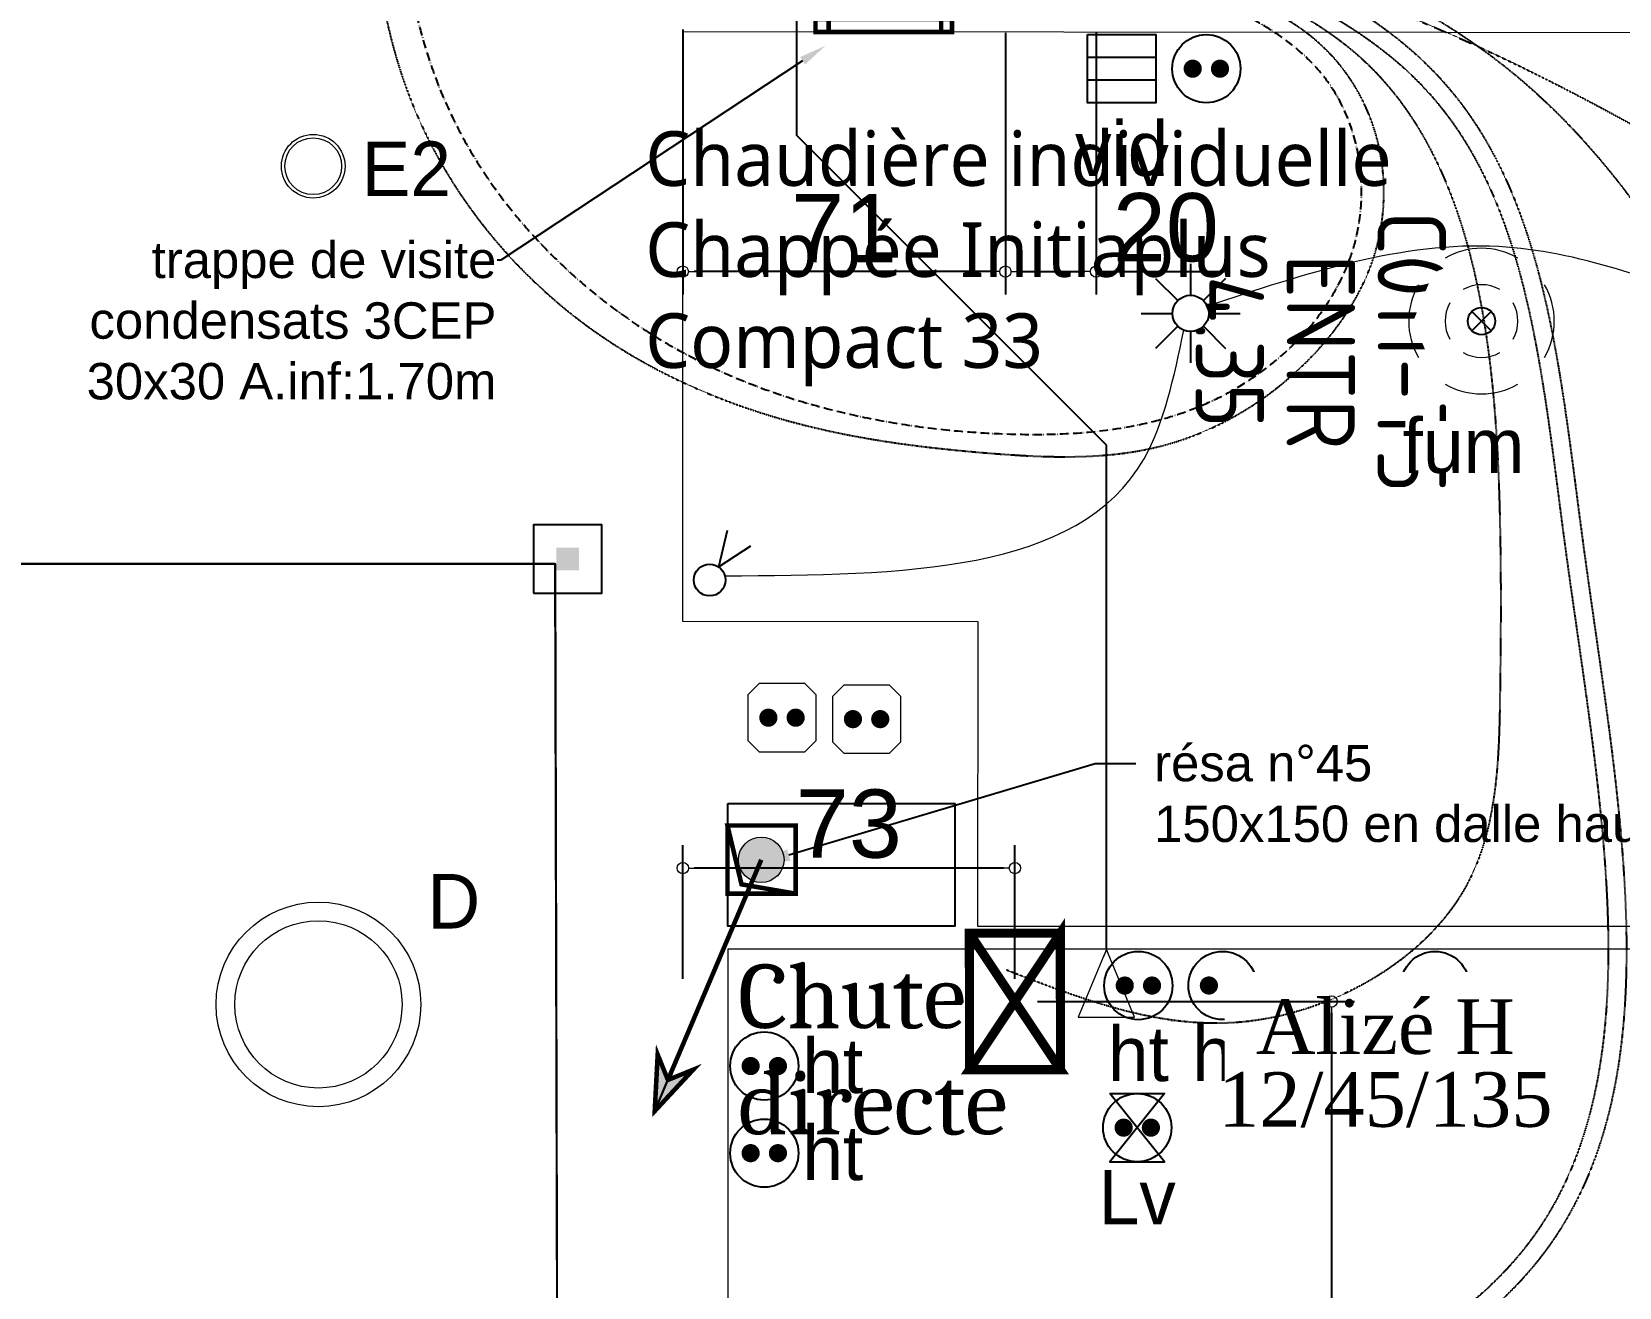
# Model space of a CAD drawing. Header units: millimetres. Extents: x 454430 to 532383, y -370512 to -310890.
# Drawn here: x 467997 to 471486, y -365059 to -362300 of the extents above; entities that cross this region are included whole.
import ezdxf
from ezdxf import colors
from ezdxf.entities.mleader import LeaderData, LeaderLine
from ezdxf.math import Vec2, Vec3

# ---------------------------------------------------------------- set-up
doc = ezdxf.new("R2010")
doc.units = ezdxf.units.MM
doc.set_wipeout_variables(frame=1)
doc.linetypes.add('prlm_ef', pattern=[0.165, 0.1, -0.065])
doc.linetypes.add('prlm_gaz', pattern=[36, 24, -3, 0, -3, 0, -3, 0, -3])
for name, color, linetype, lineweight in [('_GAZELEC-BOITE INCORPO', 36, 'Continuous', 18), ('_GAZELEC-RESERVATION', 1, 'Continuous', 18), ('_GAZELEC-RESERVATION 2', 132, 'Continuous', 18)]:
    doc.layers.add(name, color=color, linetype=linetype, lineweight=lineweight)
for name, color, linetype in [('_GAZELEC-EAU CHAUDE', 1, 'Continuous'), ('GAZ-EU FLECHE', 42, 'Continuous'), ('gaz-modifications', 30, 'Continuous'), ('prlm-CHAUFF', 30, 'Continuous'), ('prlm-EAU-EF', 161, 'Continuous'), ('prlm-EAU-EUEV', 25, 'Continuous'), ('prlm-ELEC-CFA', 181, 'Continuous'), ('prlm-ELEC-CFO', 201, 'Continuous'), ('prlm-ELEC-SSI', 230, 'Continuous'), ('prlm-GAZ', 20, 'Continuous'), ('prlm-GT', 242, 'Continuous'), ('prlm-VMC', 93, 'Continuous')]:
    doc.layers.add(name, color=color, linetype=linetype)
doc.layers.add('prlm-xpoly', color=7, linetype='Continuous', plot=False)
doc.layers.add('prlm-ZEROPLOT', color=254, linetype='Continuous', plot=False)
doc.styles.add('Arial', font='arial.ttf')
doc.styles.add('prlm-chauff', font='trebucbi.ttf', dxfattribs={"height": 18})
doc.styles.add('prlm-elec-cfa', font='comic.ttf', dxfattribs={"height": 12})
doc.styles.add('prlm-elec-cfo', font='comic.ttf', dxfattribs={"height": 12})
doc.styles.add('prlm-elec-ssi', font='comic.ttf', dxfattribs={"height": 12})
doc.styles.add('prlm-mod', font='cambriaz.ttf', dxfattribs={"height": 18})
doc.styles.add('prlm-vmc', font='pala.ttf', dxfattribs={"height": 14})
doc.styles.add('prlm-xpoly', font='isocp.shx', dxfattribs={"height": 15})
doc.styles.get("Standard").update_dxf_attribs({"font": 'arial.ttf'})
doc.dimstyles.new('200', dxfattribs={"dimtxt": 150, "dimasz": 25, "dimexe": 50, "dimexo": 50, "dimgap": 20, "dimtad": 1, "dimdec": 0, "dimlfac": 0.1, "dimdsep": 46, "dimtxsty": 'Arial', "dimblk1": 'DOTBLANK', "dimblk2": 'DOTBLANK', "dimsah": 1, "dimcen": 25, "dimclrd": 5, "dimclre": 5, "dimadec": 0, "dimazin": 0, "dimtfac": 1, "dimtdec": 0, "dimtmove": 0, "dimatfit": 3, "dimldrblk": 'DOTBLANK', "dimfxl": 50, "dimtolj": 1, "dimtzin": 0, "dimarcsym": 0})

# ---------------------------------------------------------------- blocks, each defined once
blk = doc.blocks.new('xi.lumE')
at = {"layer": 'prlm-ELEC-CFO', "color": 0, "linetype": 'ByBlock', "lineweight": 13}
for radius in [7, 6.25]:
    blk.add_circle((0, 0), radius, dxfattribs=at)
blk = doc.blocks.new('xi.LV')
at = {"color": 0, "lineweight": 5}
blk.add_wipeout([(-7.5, -7.5), (7.5, -7.5), (7.5, 7.5), (-7.5, 7.5)], dxfattribs=at).dxf.layer = 'prlm-ELEC-CFO'
at = {"layer": 'prlm-ELEC-CFO', "color": 0, "linetype": 'ByBlock', "lineweight": 5, "const_width": 2}
for points in [[(-4, 0, 1), (-2, 0, 1)], [(2, 0, 1), (4, 0, 1)]]:
    blk.add_lwpolyline(points, format="xyb", close=True, dxfattribs=at)
at = {"layer": 'prlm-ELEC-CFO', "color": 0, "linetype": 'ByBlock', "lineweight": -2}
blk.add_circle((0, 0), 7.5, dxfattribs=at)
blk = doc.blocks.new('xi.PC')
at = {"color": 0, "lineweight": 5}
blk.add_wipeout([(-7.5, -7.5), (7.5, -7.5), (7.5, 7.5), (-7.5, 7.5)], dxfattribs=at).dxf.layer = 'prlm-ELEC-CFO'
at = {"layer": 'prlm-ELEC-CFO', "color": 0, "linetype": 'ByBlock', "lineweight": 5, "const_width": 2}
for points in [[(-4, 0, 1), (-2, 0, 1)], [(2, 0, 1), (4, 0, 1)]]:
    blk.add_lwpolyline(points, format="xyb", close=True, dxfattribs=at)
at = {"layer": 'prlm-ELEC-CFO', "color": 0, "linetype": 'ByBlock', "lineweight": -2}
blk.add_circle((0, 0), 7.5, dxfattribs=at)
blk = doc.blocks.new('xi.PCHT')
at = {"color": 0, "lineweight": 5}
blk.add_wipeout([(-7.5, -7.5), (7.5, -7.5), (7.5, 7.5), (-7.5, 7.5)], dxfattribs=at).dxf.layer = 'prlm-ELEC-CFO'
at = {"layer": 'prlm-ELEC-CFO', "color": 0, "linetype": 'ByBlock', "lineweight": 5, "const_width": 2}
for points in [[(-4, 0, 1), (-2, 0, 1)], [(2, 0, 1), (4, 0, 1)]]:
    blk.add_lwpolyline(points, format="xyb", close=True, dxfattribs=at)
at = {"layer": 'prlm-ELEC-CFO', "color": 0, "linetype": 'ByBlock', "lineweight": -2}
blk.add_circle((0, 0), 7.5, dxfattribs=at)
blk = doc.blocks.new('xi.PCGTL')
at = {"layer": 'prlm-ELEC-CFO', "color": 0, "lineweight": 0}
blk.add_lwpolyline([(-7.5, -5), (-5, -7.5), (5, -7.5), (7.5, -5), (7.5, 5), (5, 7.5), (-5, 7.5), (-7.5, 5)], close=True, dxfattribs=at)
at = {"layer": 'prlm-ELEC-CFO', "color": 0, "linetype": 'ByBlock', "lineweight": 5, "const_width": 2}
for points in [[(-4, 0, 1), (-2, 0, 1)], [(2, 0, 1), (4, 0, 1)]]:
    blk.add_lwpolyline(points, format="xyb", close=True, dxfattribs=at)
blk = doc.blocks.new('xi.BSO')
at = {"layer": 'prlm-ELEC-CFO', "lineweight": 5}
blk.add_hatch(color=0, dxfattribs=at).paths.add_polyline_path([(-2.5, -2.5), (2.5, -2.5), (2.5, 2.5), (-2.5, 2.5)])
at = {"layer": 'prlm-ELEC-CFO', "color": 0, "flags": 128}
blk.add_lwpolyline([(-7.5, -7.5), (7.5, -7.5), (7.5, 7.5), (-7.5, 7.5)], close=True, dxfattribs=at)
blk = doc.blocks.new('xi.VV')
at = {"layer": 'prlm-ELEC-CFO', "color": 0}
blk.add_lwpolyline([(6.95, 3.42), (0.01, -1.13), (1.91, 6.95)], dxfattribs=at)
blk.add_circle((-2, -4), 3.5, dxfattribs=at)
blk = doc.blocks.new('xi.SPOT')
at = {"color": 0, "lineweight": 5}
blk.add_wipeout([(-4, 0), (-2.83, -2.83), (0, -4), (2.83, -2.83), (4, 0), (2.83, 2.83), (0, 4), (-2.83, 2.83)], dxfattribs=at).dxf.layer = 'prlm-ELEC-CFO'
at = {"layer": 'prlm-ELEC-CFO', "color": 0, "linetype": 'ByBlock', "lineweight": -2, "flags": 128}
for points in [[(0, 10.88), (0, 4)], [(-7.69, 7.69), (-2.83, 2.83)], [(7.69, 7.69), (2.83, 2.83)], [(-10.88, 0), (-4, 0)], [(4, 0), (10.88, 0)], [(-2.83, -2.83), (-7.69, -7.69)], [(2.83, -2.83), (7.69, -7.69)], [(0, -4), (0, -10.88)]]:
    blk.add_lwpolyline(points, dxfattribs=at)
at = {"layer": 'prlm-ELEC-CFO', "color": 0, "linetype": 'ByBlock', "lineweight": -2}
blk.add_circle((0, 0), 4, dxfattribs=at)
blk = doc.blocks.new('xi.lumD')
at = {"layer": 'prlm-ELEC-CFO', "color": 0, "linetype": 'ByBlock', "lineweight": 13}
for radius in [22.49, 18.39]:
    blk.add_circle((0, 0), radius, dxfattribs=at)
blk = doc.blocks.new('xi.fum')
at = {"color": 0}
blk.add_wipeout([(-10.61, -10.61), (-15, 0), (-10.61, 10.61), (0, 15), (10.61, 10.61), (15, 0), (10.61, -10.61), (0, -15)], dxfattribs=at).dxf.layer = 'prlm-ELEC-SSI'
at = {"layer": 'prlm-ELEC-SSI', "color": 0}
for points in [[(-2.12, 2.12), (2.12, -2.12)], [(2.12, 2.12), (-2.12, -2.12)]]:
    blk.add_lwpolyline(points, dxfattribs=at)
blk.add_circle((0, 0), 3, dxfattribs=at)
at = {"layer": 'prlm-ELEC-SSI', "color": 0, "lineweight": 13}
for radius, start, end in [(16, 60, 120), (16, 150, 210), (8, 60, 120), (16, 330, 30), (8, 150, 210), (8, 330, 30), (8, 240, 300), (16, 240, 300)]:
    blk.add_arc((0, 0), radius, start, end, dxfattribs=at)
blk = doc.blocks.new('xi.eu')
at = {"layer": 'prlm-EAU-EUEV', "linetype": 'ByBlock', "lineweight": -2}
h = blk.add_hatch(color=0, dxfattribs=at)
edge = h.paths.add_edge_path()
edge.add_arc((0, 0), 5, 0, 360)
at = {"layer": 'prlm-EAU-EUEV', "color": 0, "linetype": 'ByBlock', "lineweight": 5}
blk.add_circle((0, 0), 5, dxfattribs=at)
blk = doc.blocks.new('xi.be')
at = {"layer": 'prlm-VMC', "color": 0, "linetype": 'ByBlock', "lineweight": 5, "flags": 128}
blk.add_lwpolyline([(-6.17, -15), (6.17, -15), (0, 0)], close=True, dxfattribs=at)
at = {"layer": 'prlm-VMC', "color": 0, "linetype": 'ByBlock', "lineweight": 5}
blk.add_solid([(0, -1), (5.17, -14), (-5.17, -14), (0, -1)], dxfattribs=at)
blk = doc.blocks.new('xi.LVrob')
at = {"layer": 'prlm-EAU-EF', "color": 0}
blk.add_lwpolyline([(-6, 7.5), (6, 7.5), (-6, -7.5), (6, -7.5)], close=True, dxfattribs=at)
blk = doc.blocks.new('xi.VID')
at = {"layer": 'prlm-ELEC-CFA', "color": 0, "linetype": 'ByBlock', "lineweight": -2, "flags": 128}
blk.add_lwpolyline([(-7.5, 7.5), (7.5, 7.5), (7.5, -7.5), (-7.5, -7.5)], close=True, dxfattribs=at)
at = {"layer": 'prlm-ELEC-CFA', "color": 0}
for points in [[(-7.5, 2.5), (7.5, 2.5)], [(-7.5, -2.5), (7.5, -2.5)]]:
    blk.add_lwpolyline(points, dxfattribs=at)
blk = doc.blocks.new('FLECHE1')
h = blk.add_hatch(color=256)
h.dxf.hatch_style = 1
h.paths.add_polyline_path([(495907.1, -370439.6), (495913.6, -370315.5), (495936.1, -370371.1), (495991.7, -370348.6)])
for p, q in [((495907.1, -370439.6), (496141.3, -369887.2)), ((495913.6, -370315.5), (495907.1, -370439.6)), ((495913.6, -370315.5), (495907.1, -370439.6)), ((495936.1, -370371.1), (495913.6, -370315.5)), ((495936.1, -370371.1), (495913.6, -370315.5)), ((495991.7, -370348.6), (495907.1, -370439.6)), ((495907.1, -370439.6), (495991.7, -370348.6)), ((495936.1, -370371.1), (495991.7, -370348.6)), ((495991.7, -370348.6), (495936.1, -370371.1)), ((495907.1, -370439.6), (495936.1, -370371.1))]:
    blk.add_line(p, q)
at = {"const_width": 10}
for points in [[(495936.1, -370371.1), (496141.3, -369887.2)], [(495907.1, -370439.6), (495913.6, -370315.5), (495936.1, -370371.1), (495991.7, -370348.6), (495907.1, -370439.6)]]:
    blk.add_lwpolyline(points, dxfattribs=at)
blk = doc.blocks.new('_DOTBLANK')
at = {"color": 0, "linetype": 'ByBlock'}
blk.add_line((-0.5, 0), (-1, 0), dxfattribs=at)
blk.add_circle((0, 0), 0.5, dxfattribs=at)
blk = doc.blocks.new('*D189')
at = {"layer": '_GAZELEC-BOITE INCORPO', "color": 5, "lineweight": -2, "transparency": 16777216}
for p, q in [((469427.7, -362294.7), (469427.7, -362876.8)), ((470136.9, -362301.7), (470136.9, -362876.8)), ((470111.9, -362826.8), (469452.7, -362826.8))]:
    blk.add_line(p, q, dxfattribs=at)
at = {"layer": '_GAZELEC-BOITE INCORPO', "color": 5, "lineweight": -2, "transparency": 16777216, "xscale": 25, "yscale": 25, "zscale": 25, "rotation": 180}
blk.add_blockref('_DOTBLANK', (469427.7, -362826.8), dxfattribs=at)
at = {"layer": '_GAZELEC-BOITE INCORPO', "color": 5, "lineweight": -2, "transparency": 16777216, "xscale": 25, "yscale": 25, "zscale": 25}
blk.add_blockref('_DOTBLANK', (470136.9, -362826.8), dxfattribs=at)
at = {"layer": '_GAZELEC-BOITE INCORPO', "color": 0, "transparency": 16777216, "insert": (469782.3, -362731.5), "char_height": 150, "attachment_point": 5, "style": 'Arial'}
blk.add_mtext('\\A1;71', dxfattribs=at)
blk = doc.blocks.new('*D190')
at = {"layer": '_GAZELEC-BOITE INCORPO', "color": 5, "lineweight": -2, "transparency": 16777216}
for p, q in [((470136.9, -362301.7), (470136.9, -362876.8)), ((470336.3, -362301.7), (470336.3, -362876.8)), ((470161.9, -362826.8), (470311.3, -362826.8)), ((470336.3, -362826.8), (470618.2, -362826.8))]:
    blk.add_line(p, q, dxfattribs=at)
at = {"layer": '_GAZELEC-BOITE INCORPO', "color": 5, "lineweight": -2, "transparency": 16777216, "xscale": 25, "yscale": 25, "zscale": 25, "rotation": 180}
blk.add_blockref('_DOTBLANK', (470136.9, -362826.8), dxfattribs=at)
at = {"layer": '_GAZELEC-BOITE INCORPO', "color": 5, "lineweight": -2, "transparency": 16777216, "xscale": 25, "yscale": 25, "zscale": 25}
blk.add_blockref('_DOTBLANK', (470336.3, -362826.8), dxfattribs=at)
at = {"layer": '_GAZELEC-BOITE INCORPO', "color": 0, "transparency": 16777216, "insert": (470489.7, -362730.3), "char_height": 150, "attachment_point": 5, "style": 'Arial'}
blk.add_mtext('\\A1;20', dxfattribs=at)
blk = doc.blocks.new('*D197')
at = {"layer": '_GAZELEC-BOITE INCORPO', "color": 5, "lineweight": -2, "transparency": 16777216}
for p, q in [((470207.9, -364430.9), (470904, -364430.9)), ((470854, -364455.9), (470854, -367515.2)), ((470208.1, -367540.2), (470904, -367540.2))]:
    blk.add_line(p, q, dxfattribs=at)
at = {"layer": '_GAZELEC-BOITE INCORPO', "color": 5, "lineweight": -2, "transparency": 16777216, "xscale": 25, "yscale": 25, "zscale": 25}
for p, rotation in [((470854, -364430.9), 90), ((470854, -367540.2), 270)]:
    blk.add_blockref('_DOTBLANK', p, dxfattribs=dict(at, rotation=rotation))
at = {"layer": '_GAZELEC-BOITE INCORPO', "color": 0, "transparency": 16777216, "insert": (470757.4, -365985.5), "char_height": 150, "attachment_point": 5, "rotation": 90, "style": 'Arial'}
blk.add_mtext('\\A1;311', dxfattribs=at)
blk = doc.blocks.new('*D198')
at = {"layer": '_GAZELEC-BOITE INCORPO', "color": 5, "lineweight": -2, "transparency": 16777216}
for p, q in [((469427.9, -364380.9), (469427.9, -364087.7)), ((470157.9, -364380.9), (470157.9, -364087.7)), ((470132.9, -364137.7), (469452.9, -364137.7))]:
    blk.add_line(p, q, dxfattribs=at)
at = {"layer": '_GAZELEC-BOITE INCORPO', "color": 5, "lineweight": -2, "transparency": 16777216, "xscale": 25, "yscale": 25, "zscale": 25, "rotation": 180}
blk.add_blockref('_DOTBLANK', (469427.9, -364137.7), dxfattribs=at)
at = {"layer": '_GAZELEC-BOITE INCORPO', "color": 5, "lineweight": -2, "transparency": 16777216, "xscale": 25, "yscale": 25, "zscale": 25}
blk.add_blockref('_DOTBLANK', (470157.9, -364137.7), dxfattribs=at)
at = {"layer": '_GAZELEC-BOITE INCORPO', "color": 0, "transparency": 16777216, "insert": (469792.9, -364041.1), "char_height": 150, "attachment_point": 5, "style": 'Arial'}
blk.add_mtext('\\A1;73', dxfattribs=at)

msp = doc.modelspace()

# ---------------------------------------------------------------- linework, layer by layer
at = {"layer": '_GAZELEC-BOITE INCORPO', "const_width": 20}
msp.add_lwpolyline([(470257.9, -364380.8), (470257.8, -364280.8), (470057.8, -364280.9), (470057.9, -364580.9), (470257.9, -364580.8), (470257.8, -364280.8), (470057.9, -364580.9), (470257.9, -364580.8), (470057.9, -364280.9)], dxfattribs=at)
at = {"layer": '_GAZELEC-RESERVATION 2', "const_width": 10}
msp.add_lwpolyline([(469676.1, -364044.1), (469601.1, -364044.1), (469526.1, -364044.1), (469526.1, -364194.1), (469676.1, -364194.1), (469676.1, -364044.1), (469526.1, -364044.1), (469556.9, -364173.5), (469676.1, -364194.1)], dxfattribs=at)
at = {"layer": 'gaz-modifications', "const_width": 10}
msp.add_lwpolyline([(469719.7, -362242.9), (470019.7, -362242.9), (470019.7, -362299.9), (469719.7, -362299.9), (469719.7, -362242.9), (469719.7, -362271.4), (470019.7, -362271.4), (469995.9, -362271.4), (469995.9, -362299.9), (469748.5, -362299.9), (469748.5, -362271.4), (469719.7, -362271.4)], dxfattribs=at)
at = {"layer": 'prlm-ELEC-CFO', "lineweight": 13}
for points in [[(471738.5, -362911.5), (471221.3, -362771.8), (470580.7, -362902.8)], [(469520.6, -363495.3), (470441.8, -363238), (470529.1, -362955.8)]]:
    msp.add_spline(points, degree=3, dxfattribs=at)
at = {"layer": 'prlm-GT'}
msp.add_lwpolyline([(469527, -363995.8), (470026, -363995.8), (470026, -364265.8), (469527, -364265.8)], close=True, dxfattribs=at)
at = {"layer": 'prlm-xpoly', "lineweight": 0}
for points in [[(470076, -364265.8), (471726.9, -364265.8), (471726.9, -363591.7), (471926.3, -363592.2), (471942.3, -362302.1), (469426.9, -362299.6), (469426.9, -363595.3), (470076.1, -363595.8)], [(469527, -364316.1), (469526.9, -367438.1), (476261.6, -367438.1), (476261.6, -363762.1), (476261.6, -363762.1), (476261.6, -363502.1), (475361.6, -363502.1), (475361.6, -363202.1), (473969.3, -363202.1), (473969.4, -362302.1), (471942.3, -362302.1), (471926.9, -364315.8)]]:
    msp.add_lwpolyline(points, close=True, dxfattribs=at)

# ---------------------------------------------------------------- block references
at = {"layer": 'prlm-EAU-EUEV', "xscale": 10, "yscale": 10, "zscale": 10}
msp.add_blockref('xi.eu', (469600.4, -364119.5), dxfattribs=at)
at = {"layer": 'prlm-ELEC-CFA', "xscale": 10, "yscale": 10, "zscale": 10}
msp.add_blockref('xi.VID', (470392.8, -362380.6), dxfattribs=at)
at = {"layer": 'prlm-ELEC-CFO', "xscale": 10, "yscale": 10, "zscale": 10}
for name, p in [('xi.lumE', (468615.5, -362595.1)), ('xi.BSO', (469174.6, -363458.3)), ('xi.VV', (469506.9, -363464.7)), ('xi.PCGTL', (469646, -363807.2)), ('xi.PCGTL', (469831.9, -363810.4)), ('xi.lumD', (468627, -364437.4))]:
    msp.add_blockref(name, p, dxfattribs=at)

# ---------------------------------------------------------------- texts
at = {"layer": 'prlm-ELEC-CFO', "lineweight": 20, "char_height": 120, "attachment_point": 2, "line_spacing_factor": 0.8, "style": 'prlm-elec-cfo', "bg_fill": 3, "box_fill_scale": 0.95, "bg_fill_color": 256, "bg_fill_transparency": 0}
for s, insert in [('E2', (468820.2, -362540.8)), ('D', (468924.6, -364150.6))]:
    msp.add_mtext(s, dxfattribs=dict(at, insert=insert))
at = {"layer": 'prlm-xpoly', "lineweight": 20, "insert": (470830.1, -363003.2), "char_height": 150, "attachment_point": 5, "rotation": 270, "line_spacing_factor": 0.8, "style": 'prlm-xpoly'}
msp.add_mtext('C011-T5\\PENTR\\P4.35', dxfattribs=at)

# ---------------------------------------------------------------- dimensions: what is measured, and where the dimension line sits
at = {"layer": '_GAZELEC-BOITE INCORPO'}
for base, p1, p2, picture, middle in [((469427.7, -362826.8), (470136.9, -362251.7), (469427.7, -362244.7), '*D189', (469782.3, -362731.5)), ((469427.9, -364137.7), (470157.9, -364430.9), (469427.9, -364430.9), '*D198', (469792.9, -364041.1))]:
    dim = msp.add_linear_dim(base=base, p1=p1, p2=p2, dimstyle='200', dxfattribs=at)
    dim.commit()
    dim.dimension.update_dxf_attribs({"geometry": picture, "text_midpoint": middle})

# ---------------------------------------------------------------- leaders
at = {"layer": '_GAZELEC-RESERVATION', "color": 6}
ml = msp.add_multileader_mtext('Standard', dxfattribs=at)
ml.set_content('résa n°45\\P150x150 en dalle haute', color=6)
ml.set_leader_properties()
ml.build(insert=Vec2(0, 0))
ml.multileader.update_dxf_attribs({"has_text_frame": 1, "arrow_head_size": 80, "scale": 20})
ctx = ml.context
ctx.base_point, ctx.scale, ctx.char_height, ctx.arrow_head_size, ctx.landing_gap_size, ctx.plane_origin = Vec3(470423.9, -363907.7), 20, 80, 80, 40, Vec3(464873.6, -363709.3)
notes = []
notes.append((ctx, [(1, (1, 1, 0), (470334, -363907.7), (1, 0), 89.8, [(0, [(469584.4, -364131.9)], 0, [])])]))
ctx.mtext.insert, ctx.mtext.width, ctx.mtext.flow_direction = Vec3(470463.9, -363867), 1568.85, 5
for ctx, leaders in notes:
    for number, flags, end, landing, length, lines in leaders:
        leader = LeaderData()
        leader.index, (leader.has_last_leader_line, leader.has_dogleg_vector, leader.attachment_direction) = number, flags
        leader.last_leader_point, leader.dogleg_vector, leader.dogleg_length = Vec3(end), Vec3(landing), length
        for number, points, colour, breaks in lines:
            line = LeaderLine()
            line.index, line.vertices, line.color, line.breaks = number, Vec3.list(points), colors.encode_raw_color(colour), breaks
            leader.lines.append(line)
        ctx.leaders.append(leader)

# ---------------------------------------------------------------- next in the draw order: block references
at = {"layer": 'prlm-ELEC-CFO', "xscale": 10, "yscale": 10, "zscale": 10}
for name, p in [('xi.PC', (470578.7, -362380.8)), ('xi.SPOT', (470544, -362918.7)), ('xi.PC', (471081.3, -364395.9))]:
    msp.add_blockref(name, p, dxfattribs=at)
at = {"layer": 'prlm-ELEC-SSI', "xscale": 10, "yscale": 10, "zscale": 10}
msp.add_blockref('xi.fum', (471183.5, -362935.5), dxfattribs=at)

# ---------------------------------------------------------------- next in the draw order: texts
at = {"layer": 'prlm-ELEC-CFO', "lineweight": 20, "char_height": 120, "attachment_point": 5, "line_spacing_factor": 0.8, "style": 'prlm-elec-cfo', "bg_fill": 3, "box_fill_scale": 1.1, "bg_fill_color": 256, "bg_fill_transparency": 0}
for s, insert in [('ht', (469757.7, -364572.9)), ('ht', (470614.3, -364546.7)), ('ht', (469757.7, -364764.4)), ('Lv', (470426.8, -364861.1))]:
    msp.add_mtext(s, dxfattribs=dict(at, insert=insert))
at = {"layer": 'prlm-ELEC-SSI', "lineweight": 20, "insert": (471144, -363149.2), "char_height": 120, "attachment_point": 2, "line_spacing_factor": 0.8, "style": 'prlm-elec-ssi', "bg_fill": 3, "box_fill_scale": 0.95, "bg_fill_color": 256, "bg_fill_transparency": 0}
msp.add_mtext('fum', dxfattribs=at)

# ---------------------------------------------------------------- next in the draw order: leaders
at = {"layer": 'gaz-modifications'}
ml = msp.add_multileader_mtext('Standard', dxfattribs=at)
ml.set_content('trappe de visite\\Pcondensats 3CEP\\P30x30 A.inf:1.70m', color=256)
ml.set_leader_properties()
ml.build(insert=Vec2(0, 0))
ml.multileader.update_dxf_attribs({"arrow_head_size": 60})
ctx = ml.context
ctx.base_point, ctx.char_height, ctx.arrow_head_size, ctx.plane_origin = Vec3(468127.3, -362801.6), 80, 60, Vec3(469476.9, -362335.4)
ctx.text_align_type = 2
notes = []
notes.append((ctx, [(0, (1, 1, 0), (469028.2, -362801.6), (-1, 0), 8, [(0, [(469741.4, -362330.3)], 0, [])])]))
ctx.mtext.insert, ctx.mtext.alignment, ctx.mtext.flow_direction = Vec3(469018.2, -362760.9), 3, 5
for ctx, leaders in notes:
    for number, flags, end, landing, length, lines in leaders:
        leader = LeaderData()
        leader.index, (leader.has_last_leader_line, leader.has_dogleg_vector, leader.attachment_direction) = number, flags
        leader.last_leader_point, leader.dogleg_vector, leader.dogleg_length = Vec3(end), Vec3(landing), length
        for number, points, colour, breaks in lines:
            line = LeaderLine()
            line.index, line.vertices, line.color, line.breaks = number, Vec3.list(points), colors.encode_raw_color(colour), breaks
            leader.lines.append(line)
        ctx.leaders.append(leader)

# ---------------------------------------------------------------- next in the draw order: linework, layer by layer
at = {"layer": 'prlm-ELEC-CFO', "lineweight": 13}
msp.add_spline([(472020.2, -364300.7), (472257.9, -364389.8), (472112.3, -365449.6), (471162.2, -365612.4)], degree=3, dxfattribs=at)

# ---------------------------------------------------------------- next in the draw order: block references
at = {"layer": 'prlm-ELEC-CFO', "xscale": 10, "yscale": 10, "zscale": 10}
for name, p in [('xi.PCHT', (470614.3, -364395.9)), ('xi.PCHT', (469607, -364572.9)), ('xi.LV', (470426.8, -364708.3)), ('xi.PCHT', (469607, -364764.4))]:
    msp.add_blockref(name, p, dxfattribs=at)

# ---------------------------------------------------------------- next in the draw order: linework, layer by layer
at = {"layer": 'prlm-EAU-EF', "linetype": 'prlm_ef'}
msp.add_spline([(469569.1, -337923.8), (469359.1, -337923.8), (469102.2, -338022.5), (468975.8, -338111.9), (468879.4, -338292.6), (468775.2, -338623.3), (468693.9, -339307.3), (468659.3, -339692.3), (468659.3, -340125.7), (468659.3, -341243.5), (468659.3, -343906.6), (468635.9, -346330.3), (468655.1, -347591), (468655.1, -349506.5), (468690.1, -349958.3), (468671.5, -350288.4), (468643.5, -350669.4), (468643.5, -350927), (468643.5, -351938.8), (468582, -353897.9), (468532.4, -355117.8), (468497.9, -356209.2), (468497.9, -358069.4), (468497.9, -359957.6), (468497.9, -360088.5), (468497.9, -360443.6), (468377.2, -361121.4), (468229.4, -361474.3), (467715.5, -362036.1), (467246.5, -362337.3), (466978.9, -362508.7), (466817.4, -362645.3), (466517.2, -362979.7), (466219.3, -363420.2), (466033.9, -363964.4), (466033.9, -364366.9), (466148.6, -364880.8), (466335.7, -365201.5), (466898.3, -365503.9), (467193, -365526.6)], degree=3, dxfattribs=at)
at = {"layer": 'prlm-GAZ', "linetype": 'prlm_gaz', "ltscale": 0.8}
msp.add_spline([(469771.7, -349291.6), (469559.1, -349291.6), (469341.2, -349317.3), (469080.1, -349391.2), (468929.7, -349497), (468828.4, -349637), (468745.8, -349969.7), (468712.8, -350271.3), (468687.7, -350766.4), (468687.7, -352199.7), (468602.5, -357573.6), (468602.5, -359436.9), (468574.1, -360768.2), (467756.4, -362073.2), (467141.6, -362469.9), (466346.1, -363265.3), (466095.5, -363879.3), (466139.8, -364772.4), (466239.1, -365040.1), (466340.8, -365193.6), (467196.1, -365551.3), (467208.3, -365551.3)], degree=3, dxfattribs=at)

# ---------------------------------------------------------------- next in the draw order: block references
at = {"layer": 'GAZ-EU FLECHE'}
msp.add_blockref('FLECHE1', (-26540.9, 5767.7), dxfattribs=at)

# ---------------------------------------------------------------- next in the draw order: texts
at = {"layer": 'prlm-EAU-EUEV', "insert": (469549.3, -364349.7), "char_height": 140, "width": 245.327, "attachment_point": 1, "style": 'prlm-mod'}
msp.add_mtext('Chute directe', dxfattribs=at)
at = {"layer": 'prlm-ELEC-CFO', "lineweight": 20, "insert": (470429.3, -364546.7), "char_height": 120, "attachment_point": 5, "line_spacing_factor": 0.8, "style": 'prlm-elec-cfo', "bg_fill": 3, "box_fill_scale": 1.1, "bg_fill_color": 256, "bg_fill_transparency": 0}
msp.add_mtext('ht', dxfattribs=at)

# ---------------------------------------------------------------- next in the draw order: block references
at = {"layer": 'prlm-EAU-EF', "xscale": 10, "yscale": 10, "zscale": 10}
msp.add_blockref('xi.LVrob', (470426.8, -364708.3), dxfattribs=at)
at = {"layer": 'prlm-ELEC-CFO', "xscale": 10, "yscale": 10, "zscale": 10}
msp.add_blockref('xi.PCHT', (470429.3, -364396), dxfattribs=at)

# ---------------------------------------------------------------- next in the draw order: linework, layer by layer
at = {"layer": 'prlm-ELEC-CFO', "lineweight": 13}
msp.add_spline([(471985.8, -364323.4), (471950.2, -364811.9), (469675.4, -365400.5)], degree=3, dxfattribs=at)
at = {"layer": 'prlm-VMC'}
msp.add_lwpolyline([(470358.9, -364315.8), (470358.9, -363207.9), (469678.2, -362527.3), (469678.2, -362045.4)], dxfattribs=at)
at = {"layer": 'prlm-ZEROPLOT'}
for points in [[(460621.8, -321130.8), (469528.3, -321130.8), (469528.3, -324327.2), (476621.9, -324326.1), (476621.9, -365259.1), (469151.8, -365259.1), (469147, -363469), (460621.8, -363469)], [(460621.8, -363469), (469147, -363469), (469151.8, -365259.1), (476621.9, -365259.1), (476621.8, -367799.9), (469147, -367799.9), (469147, -366083.5), (460621.8, -366083.5)]]:
    msp.add_lwpolyline(points, close=True, dxfattribs=at)

# ---------------------------------------------------------------- next in the draw order: block references
at = {"layer": 'prlm-VMC', "xscale": 10, "yscale": 10, "zscale": 10}
msp.add_blockref('xi.be', (470358.9, -364315.8), dxfattribs=at)

# ---------------------------------------------------------------- next in the draw order: texts
at = {"layer": 'prlm-EAU-EF', "lineweight": 20, "insert": (470426.8, -364861.1), "char_height": 120, "attachment_point": 5, "line_spacing_factor": 0.8, "style": 'prlm-elec-cfo', "bg_fill": 3, "box_fill_scale": 1.1, "bg_fill_color": 256, "bg_fill_transparency": 0}
msp.add_mtext('Lv', dxfattribs=at)
at = {"layer": 'prlm-ELEC-CFA', "lineweight": 20, "insert": (470392.6, -362557.2), "char_height": 120, "attachment_point": 5, "line_spacing_factor": 0.8, "style": 'prlm-elec-cfa', "bg_fill": 3, "box_fill_scale": 1.1, "bg_fill_color": 256, "bg_fill_transparency": 0}
msp.add_mtext('vid', dxfattribs=at)
at = {"layer": 'prlm-VMC', "ltscale": 25, "insert": (470972.1, -364567.2), "char_height": 120, "width": 586.147, "attachment_point": 5, "line_spacing_factor": 0.8, "style": 'prlm-vmc', "bg_fill": 2}
msp.add_mtext('Alizé H 12/45/135', dxfattribs=at)

# ---------------------------------------------------------------- next in the draw order: linework, layer by layer
at = {"layer": '_GAZELEC-EAU CHAUDE', "linetype": 'prlm_ef'}
msp.add_spline([(470227.8, -362067.4), (470579.9, -362113.2), (471087.1, -362396.1), (471406.9, -363425.8), (471309.9, -364997.8), (470508.5, -365424.4), (470057.6, -365455), (469577.7, -365424.8)], degree=3, dxfattribs=at)
at = {"layer": '_GAZELEC-RESERVATION 2'}
msp.add_spline([(470249.8, -362028), (470513, -362041.3), (471360.7, -362158.6), (472203.3, -362521.9), (473445.5, -363351.4), (474407.9, -363351.4), (476308.9, -363284)], degree=3, dxfattribs=at)
at = {"layer": 'prlm-EAU-EF', "linetype": 'prlm_ef'}
for points in [[(469569.9, -337955), (469358.1, -337959.6), (469157, -338026), (469032, -338095.7), (468911.8, -338282.3), (468808.1, -338628.6), (468787.2, -338772.7), (468733, -339298.5), (468701.7, -339648.8), (468701.7, -340119.2), (468701.7, -341477.8), (468701.7, -342357.3), (468701.7, -342970.9), (468701.7, -344403.9), (468701.7, -345978.2), (468701.7, -347401.2), (468701.7, -349080.2), (468701.7, -349567.7), (468761.2, -350207.6), (468761.2, -350711.9), (468761.2, -351352.1), (468761.2, -352112.3), (468761.2, -353908.8), (468761.2, -356396.4), (468761.2, -358086.2), (468761.2, -360937.3), (468761.2, -361178.1), (468741.6, -362017), (468834, -362459.5), (469206.5, -362938.1), (469650.7, -363152.4), (470100.8, -363225.7), (470487.6, -363207.9), (470817.5, -363005.9), (470949.6, -362785.8), (470949.6, -362519.6), (470846.5, -362343.8), (470615.4, -362209.4), (470224.6, -362143.1)], [(470228.7, -362047.4), (470576.6, -362082.4), (471225.6, -362368.7), (471797.3, -363193.7), (471978.5, -364957.5), (471562.9, -366219.4), (469577, -366796.5)], [(470216.9, -362035.2), (470718.1, -362071.7), (474591.4, -365944.9), (474747.5, -367520.2)], [(470185.1, -362066.1), (470551.7, -362121), (473455.2, -363469.6), (475768.9, -363317.5), (476326.2, -363283.4)], [(470237.4, -362127.5), (470569.5, -362174.9), (470923, -362361.3), (471224.2, -363391.6), (471224.2, -363748.1), (471150, -364176.7), (470653.5, -364476.5), (470138.7, -364361.8)]]:
    msp.add_spline(points, degree=3, dxfattribs=at)
msp.add_open_spline([(470224.8, -362107.2), (470265.3, -362110.2), (470305.6, -362113.2), (470385.5, -362120.7), (470425.1, -362125.2), (470481.6, -362133.9), (470498.7, -362136.9), (470529.8, -362142.9), (470543.7, -362145.8), (470565.5, -362150.9), (470573.5, -362152.8), (470589.5, -362156.9), (470597.5, -362159), (470621.5, -362165.8), (470637.4, -362170.6), (470685, -362186.3), (470716.3, -362198.2), (470788.8, -362229.6), (470829.4, -362250.3), (470906.6, -362296.2), (470943.2, -362321.5), (470989.5, -362358.7), (471001.5, -362369), (471022.1, -362387.6), (471030.8, -362395.8), (471045.5, -362410.5), (471051.7, -362416.8), (471069.7, -362436), (471081.1, -362449.1), (471102.9, -362476.1), (471113.3, -362489.9), (471142.6, -362531.6), (471160, -362560.4), (471191.8, -362620.3), (471206.2, -362651.5), (471232.1, -362716), (471243.7, -362749.3), (471264.7, -362817.9), (471274.1, -362853.2), (471291, -362925.5), (471298.6, -362962.5), (471316.2, -363058.3), (471325.4, -363118.2), (471342.5, -363240.3), (471350.4, -363302.5), (471361.2, -363385.9), (471363.9, -363406.3), (471368.5, -363440.7), (471370.4, -363454.6), (471374.3, -363482.4), (471376.2, -363496.4), (471382.1, -363538.2), (471386.1, -363566.1), (471398.1, -363649.7), (471406.1, -363705.5), (471424.6, -363839.4), (471434.6, -363917.4), (471450.8, -364070.9), (471457, -364146.6), (471462.5, -364282.1), (471462.8, -364342.5), (471457.8, -364459.9), (471452.4, -364517), (471436.9, -364613.6), (471428.2, -364654), (471406.3, -364732.3), (471393.1, -364770.1), (471361.7, -364842.7), (471343.5, -364877.6), (471313.5, -364925.1), (471304, -364939), (471288.4, -364960.2), (471282.7, -364967.8), (471270.8, -364982.7), (471264.7, -364990), (471245.8, -365011.9), (471232.5, -365026.2), (471190, -365068.8), (471158.6, -365096.1), (471091.2, -365147.6), (471055.3, -365171.8), (470979.9, -365217), (470940.5, -365238), (470859, -365276.6), (470817, -365294.2), (470731.5, -365325.8), (470688, -365339.8), (470624.8, -365357.4), (470605.2, -365362.5), (470569.1, -365371.1), (470552.6, -365374.8), (470523.8, -365380.8), (470511.5, -365383.2), (470486.8, -365387.7), (470474.5, -365389.8), (470437.6, -365395.8), (470413.1, -365399.1), (470339.6, -365407.7), (470290.8, -365411.4), (470193.1, -365415.6), (470144.3, -365416.2), (470075.6, -365415.4), (470055.9, -365415), (470016.6, -365414), (469996.9, -365413.3), (469937.7, -365410.8), (469898.1, -365408.7), (469766.4, -365400.4), (469673.8, -365392.7), (469581, -365384.9)], degree=3, knots=[0, 0, 0, 0, 122.224675, 122.224675, 244.44935, 244.44935, 297.89689, 297.89689, 341.554572, 341.554572, 366.806028, 366.806028, 392.057484, 392.057484, 442.560396, 442.560396, 543.56622, 543.56622, 680.768119, 680.768119, 817.970018, 817.970018, 868.064814, 868.064814, 906.720945, 906.720945, 935.457918, 935.457918, 992.931862, 992.931862, 1050.405807, 1050.405807, 1162.256656, 1162.256656, 1274.107505, 1274.107505, 1385.958355, 1385.958355, 1497.809204, 1497.809204, 1609.660053, 1609.660053, 1782.059865, 1782.059865, 1954.459677, 1954.459677, 2010.130017, 2010.130017, 2047.896978, 2047.896978, 2085.663939, 2085.663939, 2161.19786, 2161.19786, 2312.265704, 2312.265704, 2525.760522, 2525.760522, 2739.25534, 2739.25534, 2917.805241, 2917.805241, 3096.355142, 3096.355142, 3231.736285, 3231.736285, 3367.117428, 3367.117428, 3502.49857, 3502.49857, 3560.045303, 3560.045303, 3592.263232, 3592.263232, 3624.481161, 3624.481161, 3688.917019, 3688.917019, 3821.61335, 3821.61335, 3954.309681, 3954.309681, 4087.006011, 4087.006011, 4219.702342, 4219.702342, 4352.398673, 4352.398673, 4411.695854, 4411.695854, 4461.511487, 4461.511487, 4499.00734, 4499.00734, 4536.503192, 4536.503192, 4611.494897, 4611.494897, 4761.478307, 4761.478307, 4911.461717, 4911.461717, 4971.423569, 4971.423569, 5031.385421, 5031.385421, 5151.309126, 5151.309126, 5429.749467, 5429.749467, 5429.749467, 5429.749467], dxfattribs=at)
at = {"layer": 'prlm-GAZ', "linetype": 'prlm_gaz', "ltscale": 0.8}
msp.add_spline([(469773.4, -349312), (469615.5, -349312), (469431.4, -349324.1), (469153.6, -349402.5), (468983.4, -349518.2), (468865, -349794.2), (468801.2, -350348.2), (468801.2, -351130.5), (468801.2, -353725), (468801.2, -356370.2), (468801.2, -359227.7), (468801.2, -361130.9), (468801.2, -361995), (468902.6, -362446.2), (469341.2, -362953), (470123.6, -363182.9), (470626.2, -363093.4), (470907.4, -362755.2), (470859, -362429.4), (470542.7, -362214.8), (470227.7, -362152.9)], degree=3, dxfattribs=at)

# ---------------------------------------------------------------- next in the draw order: texts
at = {"layer": 'prlm-CHAUFF', "insert": (469345.4, -362518.3), "char_height": 120, "width": 1804.181, "attachment_point": 1, "style": 'prlm-chauff'}
msp.add_mtext('Chaudière individuelle Chappée Initiaplus Compact 33 ', dxfattribs=at)

# ---------------------------------------------------------------- next in the draw order: dimensions: what is measured, and where the dimension line sits
at = {"layer": '_GAZELEC-BOITE INCORPO'}
dim = msp.add_linear_dim(base=(470336.3, -362826.8), p1=(470136.9, -362251.7), p2=(470336.3, -362251.7), dimstyle='200', dxfattribs=at)
dim.commit()
dim.dimension.update_dxf_attribs({"geometry": '*D190', "text_midpoint": (470489.7, -362730.3)})
dim = msp.add_linear_dim(base=(470854, -367540.2), p1=(470157.9, -364430.9), p2=(470158.1, -367540.2), angle=90, dimstyle='200', dxfattribs=at)
dim.commit()
dim.dimension.update_dxf_attribs({"geometry": '*D197', "text_midpoint": (470757.4, -365985.5)})

doc.saveas('drawing.dxf')
